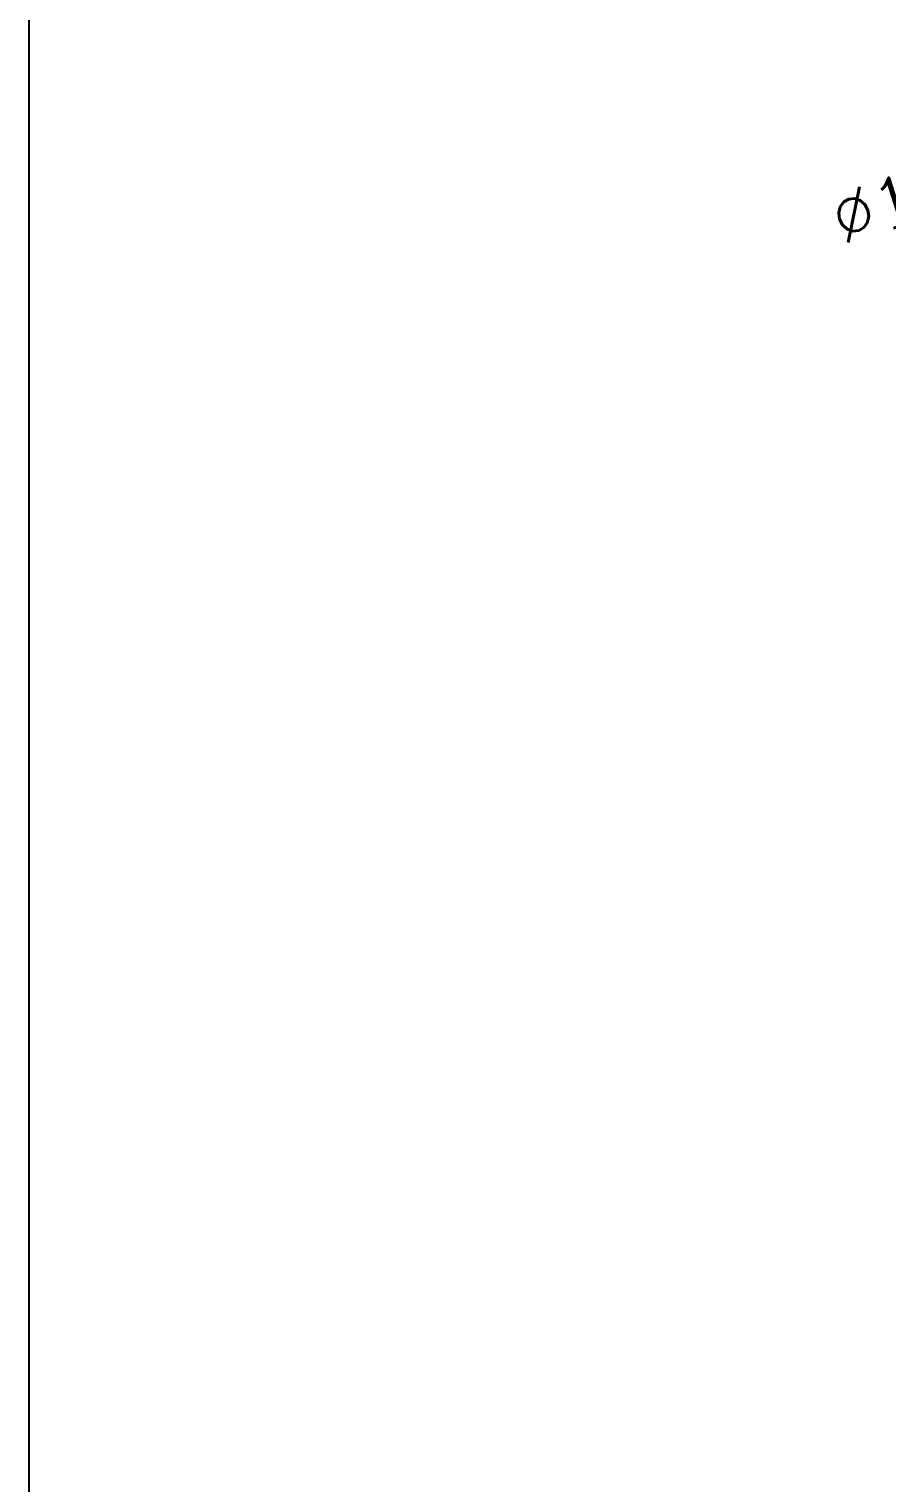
# Model space of a CAD drawing. Header units: millimetres. Extents: x -1138 to -733, y -1269 to -837.
# Drawn here: x -1137.8 to -1094.5, y -1196.2 to -1122.9 of the extents above; entities that cross this region are included whole.
import ezdxf

# ---------------------------------------------------------------- set-up
doc = ezdxf.new("R2010")
doc.units = ezdxf.units.MM
doc.layers.get('0').update_dxf_attribs({"linetype": 'CONTINUOUS'})
doc.layers.get('Defpoints').update_dxf_attribs({"linetype": 'CONTINUOUS'})
doc.styles.add('ROMANC', font='romanc.shx', dxfattribs={"bigfont": 'gbcbig.shx'})
doc.dimstyles.new('YanXiu', dxfattribs={"dimtxt": 2.5, "dimasz": 2.2, "dimexe": 0.66, "dimexo": 0.66, "dimgap": 0.66, "dimtad": 0, "dimdsep": 46, "dimtxsty": 'ROMANC', "dimcen": 0, "dimclrd": 256, "dimclre": 131, "dimclrt": 42, "dimazin": 2, "dimtfac": 1, "dimtofl": 0, "dimtmove": 0, "dimatfit": 3, "dimfxl": 0, "dimlwd": 5, "dimlwe": 5, "dimarcsym": 0})

# ---------------------------------------------------------------- blocks, each defined once
blk = doc.blocks.new('*D22')
at = {"lineweight": 5}
blk.add_line((460.455, -820.683), (462.553, -820.019), dxfattribs=at)
blk.add_solid([(462.442, -819.67), (462.663, -820.369), (464.65, -819.355)])
at = {"layer": 'Defpoints', "color": 0}
for p in [(464.65, -819.355), (465.794, -818.993)]:
    blk.add_point(p, dxfattribs=at)
at = {"color": 42, "insert": (456.365, -821.978), "char_height": 2.5, "attachment_point": 5, "rotation": 17.56761, "style": 'ROMANC'}
blk.add_mtext('∅1.2', dxfattribs=at)

msp = doc.modelspace()

# ---------------------------------------------------------------- linework, layer by layer
at = {"color": 1}
msp.add_lwpolyline([(-1137.776, -836.736), (-733.085, -836.736), (-733.085, -1269.305), (-1137.776, -1269.305)], close=True, dxfattribs=at)

# ---------------------------------------------------------------- dimensions: what is measured, and where the dimension line sits
dim = msp.add_diameter_dim_2p(p1=(-1084.283, -1128.471), p2=(-1085.427, -1128.833), dimstyle='YanXiu')
dim.commit()
dim.dimension.update_dxf_attribs({"geometry": '*D22', "text_midpoint": (-1093.712, -1131.456), "insert": (-1550.077, -309.478)})

doc.saveas('drawing.dxf')
